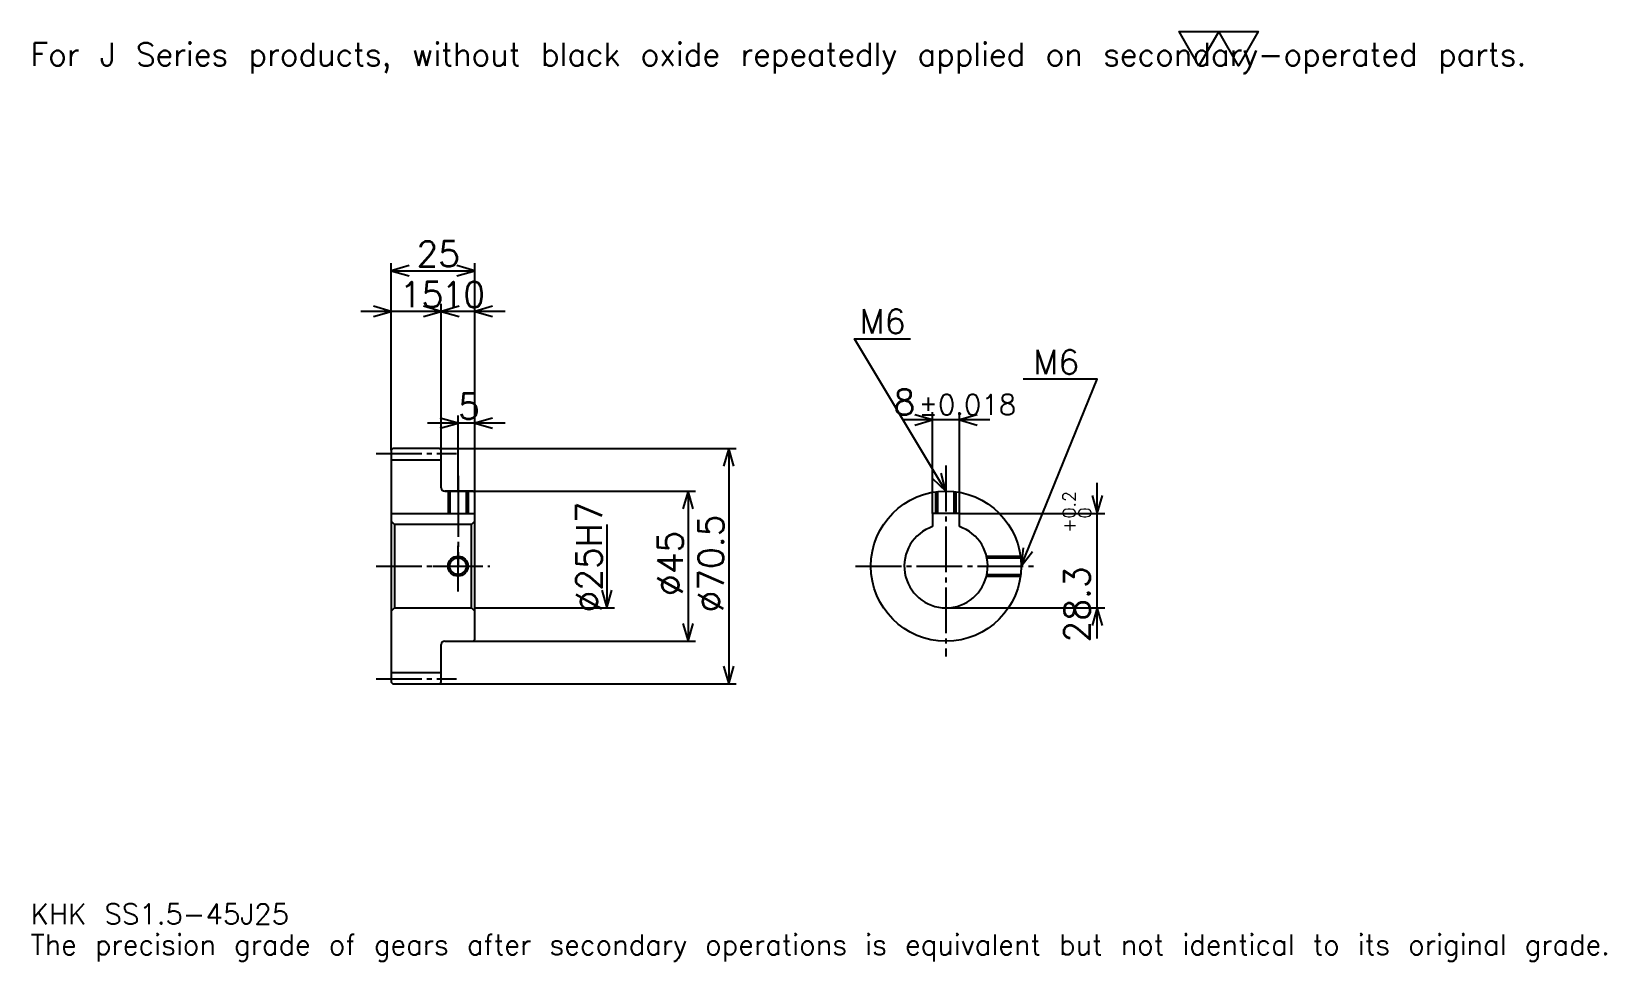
# Model space of a CAD drawing. Extents: x 15 to 487, y 6 to 284.
import ezdxf

# ---------------------------------------------------------------- set-up
doc = ezdxf.new("R2010")
doc.units = 0
doc.linetypes.add('DASHDOT', pattern=[18.260869, 13.695652, -1.521739, 1.521739, -1.521739])
doc.layers.get('0').update_dxf_attribs({"linetype": 'CONTINUOUS'})
doc.layers.add('DASHDOT', color=6, linetype='DASHDOT')
doc.styles.add('KANJI', font='TXT', dxfattribs={"bigfont": 'BIGFONT'})

msp = doc.modelspace()

# ---------------------------------------------------------------- linework, layer by layer
at = {"color": 5}
for p, q in [((123.260864, 159.271744), (123.260864, 214.815216)), ((123.260864, 212.532608), (148.260864, 212.532608)), ((148.260864, 159.271744), (148.260864, 214.815216)), ((147.391296, 200.358704), (114.130432, 200.358704)), ((157.391296, 200.358704), (129.130432, 200.358704)), ((138.260864, 159.271744), (138.260864, 202.641312)), ((285.456512, 139.821747), (285.456512, 170.108704)), ((293.456512, 139.821747), (293.456512, 170.108704)), ((157.391296, 166.880432), (134.130432, 166.880432)), ((143.260864, 159.271744), (143.260864, 169.163055)), ((302.586945, 167.826096), (276.32608, 167.826096)), ((123.260864, 158.771744), (123.260864, 159.271744)), ((137.760864, 159.271744), (148.260864, 159.271744)), ((138.260864, 158.771744), (138.260864, 159.271744)), ((143.260864, 146.521744), (143.260864, 159.271744)), ((143.260864, 146.521744), (143.260864, 159.271744)), ((148.260864, 159.271744), (226.630432, 159.271744)), ((148.260864, 146.021744), (148.260864, 159.271744)), ((224.347824, 159.271744), (224.347824, 88.771744)), ((139.260864, 146.521744), (148.260864, 146.521744)), ((148.260864, 146.521744), (214.456512, 146.521744)), ((212.173904, 146.521744), (212.173904, 101.521744)), ((334.782593, 102.391312), (334.782593, 148.952179)), ((293.456512, 139.821747), (337.065186, 139.821747)), ((187.82608, 136.521744), (187.82608, 111.521744)), ((148.260864, 111.521744), (190.108688, 111.521744)), ((289.456512, 111.521744), (337.065186, 111.521744)), ((139.260864, 101.521744), (148.260864, 101.521744)), ((148.260864, 101.521744), (214.456512, 101.521744)), ((137.760864, 88.771744), (148.260864, 88.771744)), ((148.260864, 88.771744), (226.630432, 88.771744))]:
    msp.add_line(p, q, dxfattribs=at)
at = {"color": 4}
for p, q in [((123.260864, 155.896744), (138.260864, 155.896744)), ((123.260864, 139.821747), (148.260864, 139.821747)), ((147.260864, 136.521744), (148.260864, 137.521744)), ((124.260864, 136.521744), (124.260864, 111.521744)), ((147.260864, 111.521744), (148.260864, 110.521744)), ((123.260864, 92.146744), (138.260864, 92.146744))]:
    msp.add_line(p, q, dxfattribs=at)
at = {"color": 7}
msp.add_lwpolyline([(365.217377, 273.913055), (359.282593, 284.200012), (383.021729, 284.200012), (377.086945, 273.913055), (371.152161, 284.200012), (365.217377, 273.913055)], dxfattribs=at)
at = {"color": 5}
for points in [[(128.586945, 214.054352), (123.260864, 212.532608), (128.586945, 211.010864)], [(142.934784, 211.010864), (148.260864, 212.532608), (142.934784, 214.054352)], [(117.934776, 198.836975), (123.260864, 200.358704), (117.934776, 201.880432)], [(132.934784, 198.836975), (138.260864, 200.358704), (132.934784, 201.880432)], [(143.586945, 201.880432), (138.260864, 200.358704), (143.586945, 198.836975)], [(153.586945, 201.880432), (148.260864, 200.358704), (153.586945, 198.836975)], [(289.456512, 146.521744), (262.065216, 192.17392), (278.804321, 192.17392)], [(311.956512, 124.021744), (334.782593, 180), (312.565247, 180)], [(137.934784, 165.358704), (143.260864, 166.880432), (137.934784, 168.402176)], [(153.586945, 168.402176), (148.260864, 166.880432), (153.586945, 165.358704)], [(280.130432, 166.304352), (285.456512, 167.826096), (280.130432, 169.347839)], [(298.782593, 169.347839), (293.456512, 167.826096), (298.782593, 166.304352)], [(225.869568, 153.945648), (224.347824, 159.271744), (222.82608, 153.945648)], [(285.411377, 150.305893), (289.456512, 146.521744), (288.021149, 151.87175)], [(213.695648, 141.195648), (212.173904, 146.521744), (210.652161, 141.195648)], [(333.260864, 145.147827), (334.782593, 139.821747), (336.304321, 145.147827)], [(312.558472, 129.528152), (311.956512, 124.021744), (315.376648, 128.378983)], [(186.304337, 116.847832), (187.82608, 111.521744), (189.347809, 116.847832)], [(336.304321, 106.195656), (334.782593, 111.521744), (333.260864, 106.195656)], [(210.652161, 106.847832), (212.173904, 101.521744), (213.695648, 106.847832)], [(222.82608, 94.097832), (224.347824, 88.771744), (225.869568, 94.097832)]]:
    msp.add_lwpolyline(points, dxfattribs=at)
at = {"color": 4}
for points in [[(138.260864, 147.521744), (138.260864, 158.771744), (137.760864, 159.271744), (123.760864, 159.271744), (123.260864, 158.771744), (123.260864, 110.521744)], [(139.260864, 101.521744), (147.760864, 101.521744), (148.260864, 102.021744), (148.260864, 146.021744), (147.760864, 146.521744), (139.260864, 146.521744)], [(140.260864, 146.521744), (140.260864, 139.821747)], [(140.800873, 146.521744), (140.800873, 139.821747)], [(145.720856, 146.521744), (145.720856, 139.821747)], [(146.260864, 146.521744), (146.260864, 139.821747)], [(286.456512, 139.821747), (286.456512, 146.320847)], [(286.996521, 139.821747), (286.996521, 146.386856)], [(291.916504, 139.821747), (291.916504, 146.386856)], [(292.456512, 139.821747), (292.456512, 146.320847)], [(123.260864, 110.521744), (124.260864, 111.521744), (147.260864, 111.521744), (147.260864, 136.521744), (124.260864, 136.521744), (123.260864, 137.521744)], [(293.456512, 135.864456), (293.456512, 139.821747), (285.456512, 139.821747), (285.456512, 135.864456)], [(301.591187, 127.021744), (311.755615, 127.021744)], [(301.712036, 126.481743), (311.821625, 126.481743)], [(301.591187, 121.021744), (311.755615, 121.021744)], [(301.712036, 121.561745), (311.821625, 121.561745)], [(123.260864, 110.521744), (123.260864, 89.271744), (123.760864, 88.771744), (137.760864, 88.771744), (138.260864, 89.271744), (138.260864, 100.521744)]]:
    msp.add_lwpolyline(points, dxfattribs=at)
for centre, radius in [((289.456512, 124.021744), 22.5), ((143.260864, 124.021744), 2.46)]:
    msp.add_circle(centre, radius, dxfattribs=at)
at = {"color": 7}
msp.add_circle((143.260864, 124.021744), 3, dxfattribs=at)
at = {"color": 4}
for centre, radius, start, end in [((139.260864, 147.521744), 1, 180, 270), ((289.456512, 124.021744), 12.5, 108.66292518, 71.33707482), ((139.260864, 100.521744), 1, 90, 180)]:
    msp.add_arc(centre, radius, start, end, dxfattribs=at)
at = {"layer": 'DASHDOT', "color": 7}
for p, q in [((118.695648, 157.771744), (142.82608, 157.771744)), ((289.456512, 154.130432), (289.456512, 96.956528)), ((143.260864, 146.521744), (143.260864, 124.021744)), ((118.695648, 124.021744), (152.82608, 124.021744)), ((262.391296, 124.021744), (316.521729, 124.021744)), ((118.695648, 90.271744), (142.82608, 90.271744))]:
    msp.add_line(p, q, dxfattribs=at)
for points in [[(143.260864, 151.08696), (143.260864, 135.256531)], [(143.260864, 116.456528), (143.260864, 131.58696)], [(135.695648, 124.021744), (150.82608, 124.021744)]]:
    msp.add_lwpolyline(points, dxfattribs=at)

# ---------------------------------------------------------------- texts
at = {"color": 7, "style": 'KANJI'}
for s, height, p in [('For J Series products, without black oxide repeatedly applied on secondary-operated parts.', 6.847826, (15.217391, 273.913055)), ('25', 7.608696, (130.815216, 213.75)), ('15', 7.608696, (125.815208, 201.576096)), ('10', 7.608696, (138.315216, 201.576096)), ('M6', 7.304348, (263.586945, 193.695648)), ('M6', 7.304348, (315.608704, 181.521744)), ('5', 7.608696, (143.28804, 168.097839)), ('8', 7.608696, (273.750671, 169.347839)), ('%%p0.018', 6.086957, (281.282349, 169.347839)), ('KHK SS1.5-45J25', 6.086957, (15.217391, 16.73913)), ('The precision grade of gears after secondary operations is equivalent but not identical to its original grade.', 6.086957, (15.217391, 7.608696))]:
    msp.add_text(s, height=height, dxfattribs=at).set_placement(p)
for s, height, p in [('%%c25H7', 7.608696, (186.304337, 110.135872)), ('0.2', 3.804348, (328.239136, 138.340942)), ('%%c70.5', 7.608696, (222.82608, 110.13588)), ('+', 3.804348, (328.239136, 134.080078)), ('0', 3.804348, (332.956512, 138.340942)), ('%%c45', 7.608696, (210.652161, 115.081528)), ('28.3', 7.608696, (332.5, 101.146622))]:
    msp.add_text(s, height=height, rotation=90, dxfattribs=at).set_placement(p)

doc.saveas('drawing.dxf')
